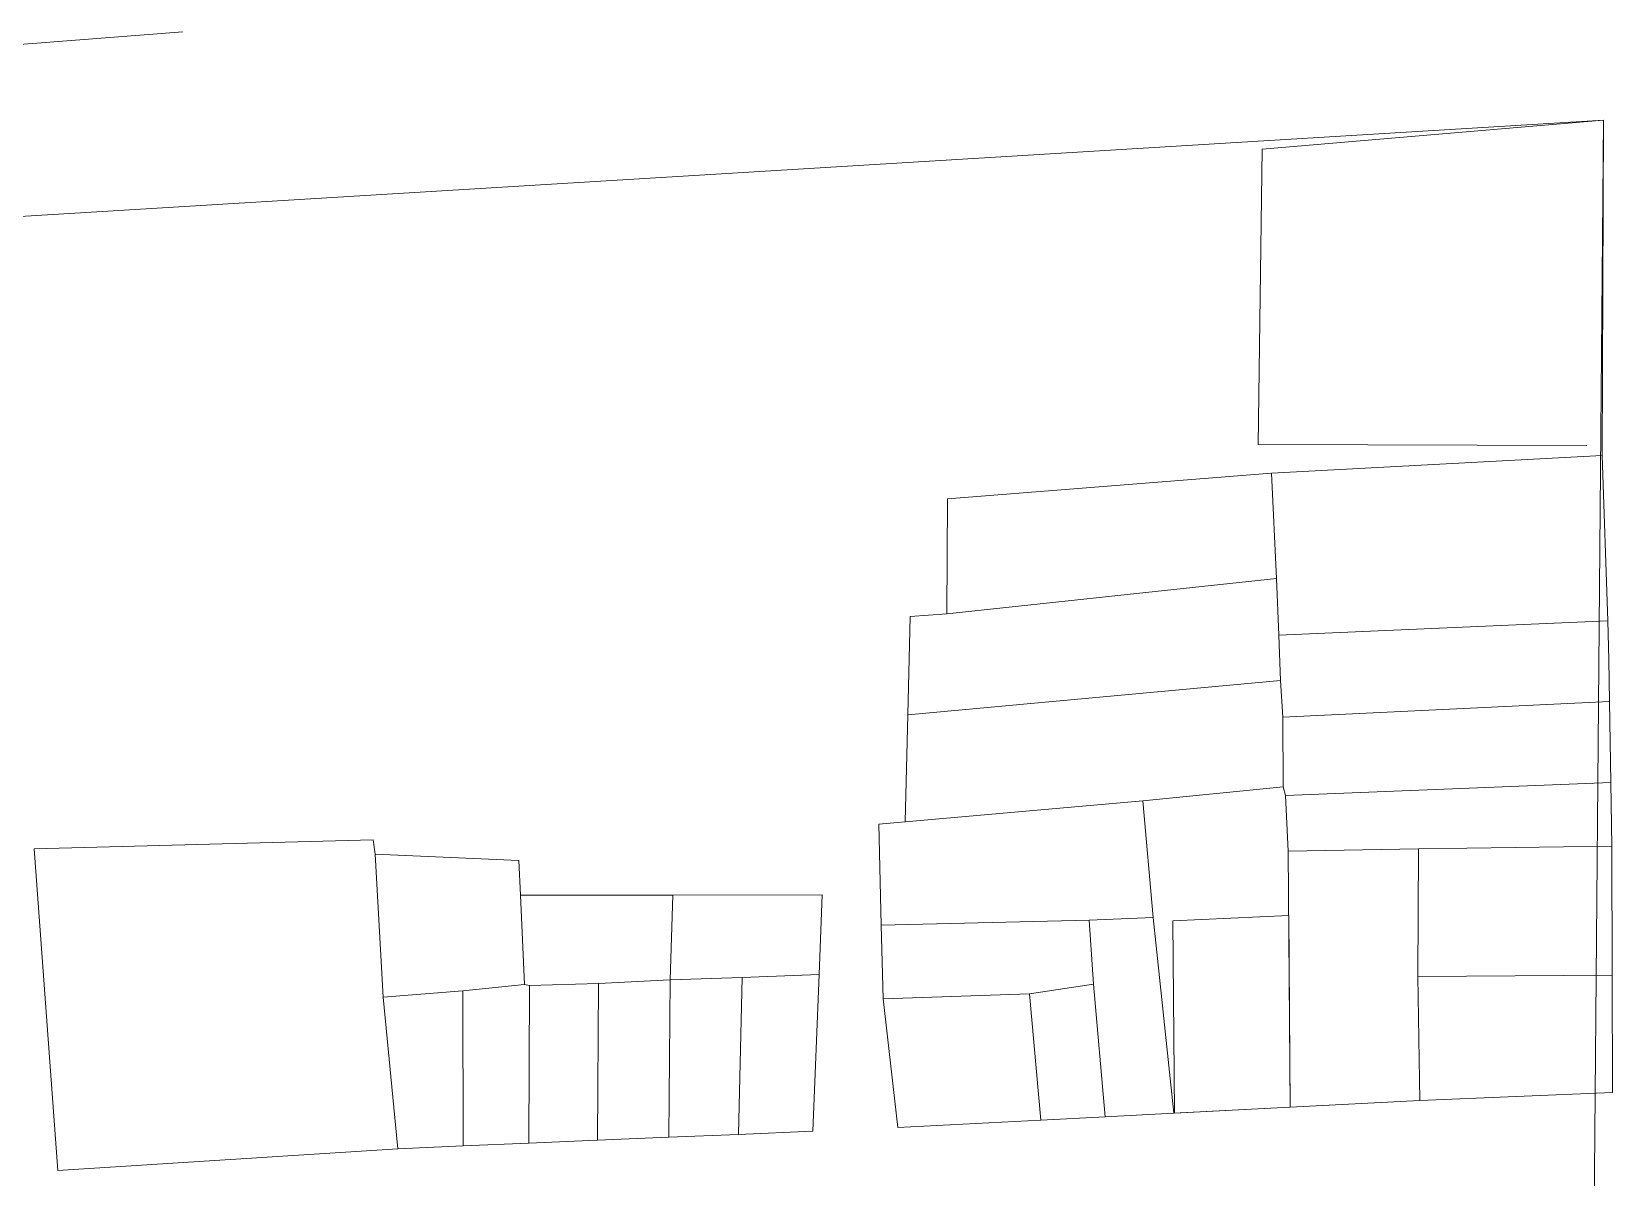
# Model space of a CAD drawing. Header units: millimetres. Extents: x 1956 to 626126, y 2654 to 1331070.
# Drawn here: x 625226.7 to 625433.7, y 1330139.8 to 1330289.8 of the extents above; entities that cross this region are included whole.
import ezdxf

# ---------------------------------------------------------------- set-up
doc = ezdxf.new("R2010")
doc.units = ezdxf.units.MM

msp = doc.modelspace()

# ---------------------------------------------------------------- linework, layer by layer
at = {"color": 1, "lineweight": 0}
for p, q in [((625246.49, 1330289.78), (625109.34, 1330279.1)), ((625142.14, 1330260.57), (625432.51, 1330278.19)), ((625142.14, 1330260.57), (625432.51, 1330278.19)), ((625387.81, 1330274.38), (625432.51, 1330278.19)), ((625432.51, 1330278.19), (625430.91, 1330090.23)), ((625432.51, 1330278.19), (625430.91, 1330090.23)), ((625387.28, 1330235.75), (625387.81, 1330274.38)), ((625430.34, 1330235.62), (625387.28, 1330235.75)), ((625389.06, 1330232.01), (625432.37, 1330234.3)), ((625432.37, 1330234.3), (625433.07, 1330212.68)), ((625346.61, 1330228.64), (625389.06, 1330232.01)), ((625389.06, 1330232.01), (625389.71, 1330218.19)), ((625346.54, 1330213.59), (625346.61, 1330228.64)), ((625346.54, 1330213.59), (625389.71, 1330218.19)), ((625390.02, 1330210.78), (625389.71, 1330218.19)), ((625341.44, 1330200.37), (625341.75, 1330213.22)), ((625341.75, 1330213.22), (625346.54, 1330213.59)), ((625433.07, 1330212.68), (625390.02, 1330210.78)), ((625433.07, 1330212.68), (625433.24, 1330207.58)), ((625390.21, 1330204.87), (625390.02, 1330210.78)), ((625433.24, 1330207.58), (625433.32, 1330202.09)), ((625390.21, 1330204.87), (625341.44, 1330200.37)), ((625390.53, 1330200.04), (625390.21, 1330204.87)), ((625390.53, 1330200.04), (625433.32, 1330202.09)), ((625433.32, 1330202.09), (625433.48, 1330191.51)), ((625341.09, 1330186.36), (625341.44, 1330200.37)), ((625390.53, 1330200.04), (625390.57, 1330190.92)), ((625390.57, 1330190.92), (625372.2, 1330189.09)), ((625390.57, 1330190.92), (625390.89, 1330189.8)), ((625390.89, 1330189.8), (625433.48, 1330191.51)), ((625391.25, 1330182.53), (625390.89, 1330189.8)), ((625433.48, 1330191.51), (625433.61, 1330183.18)), ((625341.09, 1330186.36), (625372.2, 1330189.09)), ((625373.56, 1330173.85), (625372.2, 1330189.09)), ((625337.64, 1330186.06), (625341.09, 1330186.36)), ((625337.95, 1330172.83), (625337.64, 1330186.06)), ((625227.02, 1330182.84), (625271.39, 1330184)), ((625271.39, 1330184), (625271.68, 1330182.11)), ((625230.11, 1330140.72), (625227.02, 1330182.84)), ((625271.68, 1330182.11), (625272.71, 1330163.42)), ((625271.68, 1330182.11), (625290.48, 1330181.28)), ((625290.48, 1330181.28), (625290.69, 1330176.77)), ((625408.29, 1330182.81), (625391.25, 1330182.53)), ((625391.25, 1330182.53), (625391.51, 1330149)), ((625408.2, 1330166.1), (625408.29, 1330182.81)), ((625433.61, 1330183.18), (625408.29, 1330182.81)), ((625433.61, 1330183.18), (625433.65, 1330166.3)), ((625290.69, 1330176.77), (625310.67, 1330176.78)), ((625291.23, 1330165.05), (625290.69, 1330176.77)), ((625310.67, 1330176.78), (625310.28, 1330165.67)), ((625310.67, 1330176.78), (625330.21, 1330176.79)), ((625330.21, 1330176.79), (625329.8, 1330166.38)), ((625365.17, 1330173.48), (625337.95, 1330172.83)), ((625365.17, 1330173.48), (625373.56, 1330173.85)), ((625365.73, 1330165.1), (625365.17, 1330173.48)), ((625376.27, 1330148.21), (625373.56, 1330173.85)), ((625338.18, 1330163.18), (625337.95, 1330172.83)), ((625283.15, 1330164.22), (625291.23, 1330165.05)), ((625291.23, 1330165.05), (625291.89, 1330164.93)), ((625291.79, 1330144.3), (625291.89, 1330164.93)), ((625291.89, 1330164.93), (625300.93, 1330165.22)), ((625300.79, 1330144.68), (625300.93, 1330165.22)), ((625310.28, 1330165.67), (625300.93, 1330165.22)), ((625310.28, 1330165.67), (625310.12, 1330145.07)), ((625319.71, 1330165.99), (625310.28, 1330165.67)), ((625319.24, 1330145.45), (625319.71, 1330165.99)), ((625319.71, 1330165.99), (625329.8, 1330166.38)), ((625329.8, 1330166.38), (625329, 1330145.86)), ((625357.35, 1330163.86), (625365.73, 1330165.1)), ((625365.73, 1330165.1), (625367.25, 1330147.75)), ((625408.2, 1330166.1), (625433.65, 1330166.3)), ((625408.47, 1330149.87), (625408.2, 1330166.1)), ((625433.65, 1330166.3), (625433.69, 1330150.94)), ((625283.15, 1330164.22), (625272.71, 1330163.42)), ((625272.71, 1330163.42), (625274.63, 1330143.58)), ((625283.21, 1330143.94), (625283.15, 1330164.22)), ((625357.35, 1330163.86), (625338.18, 1330163.18)), ((625340.12, 1330146.36), (625338.18, 1330163.18)), ((625358.86, 1330147.32), (625357.35, 1330163.86)), ((625433.69, 1330150.94), (625408.47, 1330149.87)), ((625376.27, 1330148.21), (625367.25, 1330147.75)), ((625391.51, 1330149), (625376.27, 1330148.21)), ((625408.47, 1330149.87), (625391.51, 1330149)), ((625358.86, 1330147.32), (625340.12, 1330146.36)), ((625367.25, 1330147.75), (625358.86, 1330147.32)), ((625291.79, 1330144.3), (625283.21, 1330143.94)), ((625300.79, 1330144.68), (625291.79, 1330144.3)), ((625310.12, 1330145.07), (625300.79, 1330144.68)), ((625319.24, 1330145.45), (625310.12, 1330145.07)), ((625329, 1330145.86), (625319.24, 1330145.45)), ((625274.63, 1330143.58), (625230.11, 1330140.72)), ((625283.21, 1330143.94), (625274.63, 1330143.58))]:
    msp.add_line(p, q, dxfattribs=at)
at = {"color": 1, "lineweight": 0, "ltscale": 0.5}
for p, q in [((625432.51, 1330278.19), (625432.37, 1330234.3)), ((625376.13, 1330173.42), (625391.32, 1330174.09)), ((625376.13, 1330173.42), (625376.33, 1330148.22)), ((625391.51, 1330149), (625391.32, 1330174.09)), ((625391.51, 1330149), (625376.33, 1330148.22))]:
    msp.add_line(p, q, dxfattribs=at)

doc.saveas('drawing.dxf')
